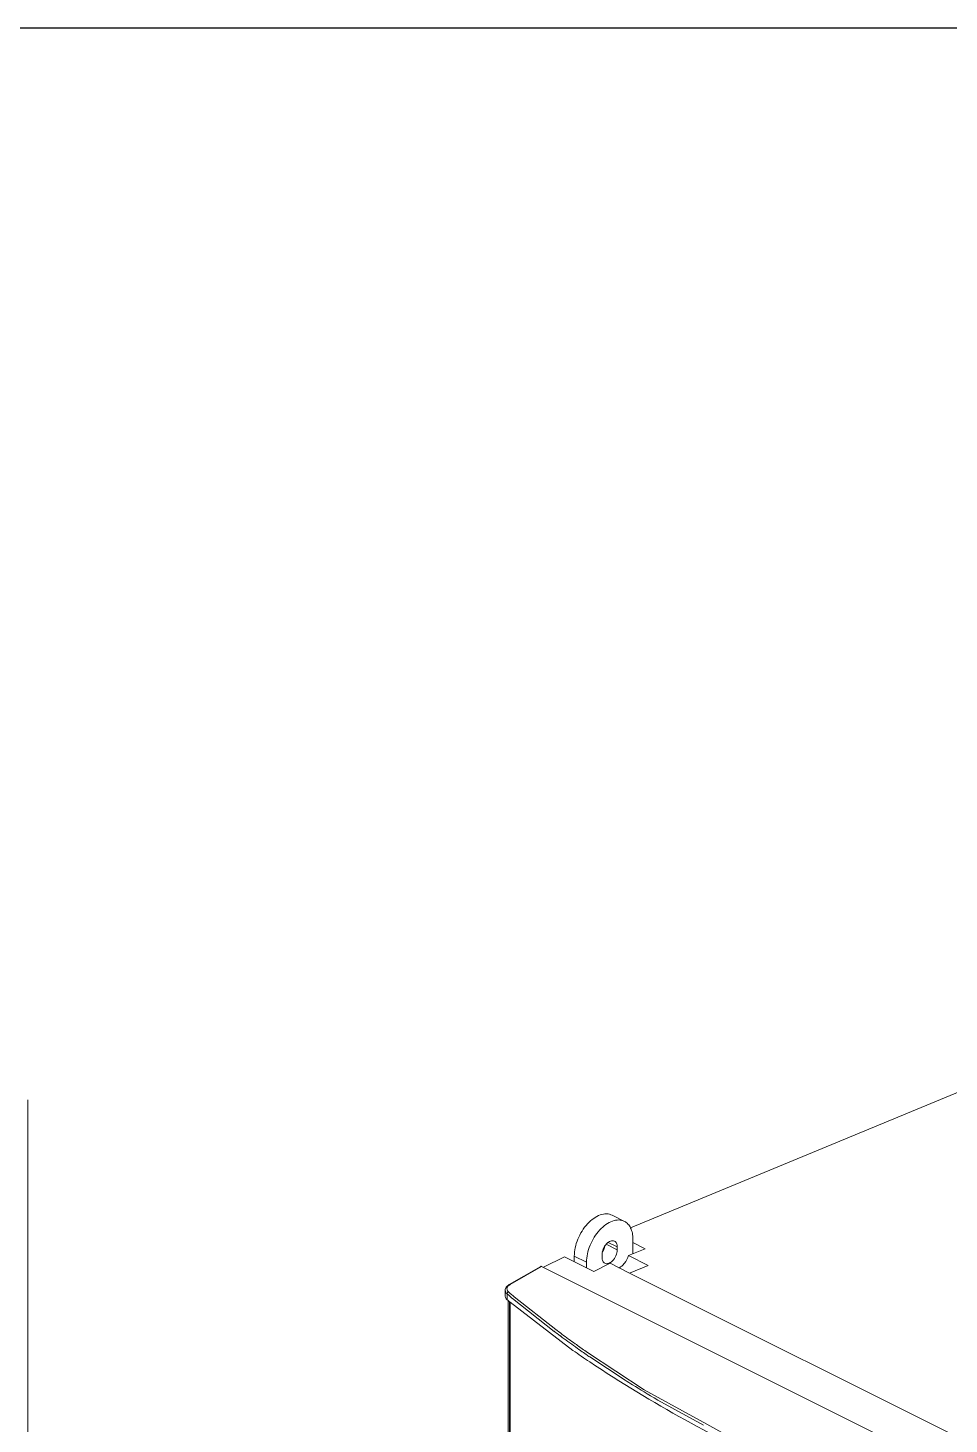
# Model space of a CAD drawing. Header units: millimetres. Extents: x 0 to 2382, y 0 to 1684.
# Drawn here: x 1192.4 to 1458.9, y 1280.3 to 1684.5 of the extents above; entities that cross this region are included whole.
import ezdxf

# ---------------------------------------------------------------- set-up
doc = ezdxf.new("R2010")
doc.units = ezdxf.units.MM
doc.layers.get('0').update_dxf_attribs({"lineweight": 13})
doc.layers.add('图框', color=7, linetype='Continuous')

# ---------------------------------------------------------------- blocks, each defined once
blk = doc.blocks.new('A4-H')
at = {"layer": '图框'}
blk.add_lwpolyline([(0, 210.021), (297, 210.021), (297, 0), (0, 0)], close=True, dxfattribs=at)

msp = doc.modelspace()

# ---------------------------------------------------------------- linework, layer by layer
for p, q in [((1531.64, 1405.43), (1366.76, 1337.11)), ((1192.37, 1374.18), (1192.37, 744.17)), ((1361.41, 1340.79), (1364.95, 1339.02)), ((1367.42, 1333.88), (1367.42, 1329.62)), ((1359.66, 1332.37), (1362.89, 1330.75)), ((1362.89, 1331.62), (1360.26, 1332.93)), ((1362.89, 1330.75), (1362.89, 1331.62)), ((1370.95, 1331.09), (1366.14, 1329.09)), ((1367.42, 1332.85), (1370.95, 1331.09)), ((1340.77, 1325.98), (1331.62, 1320.7)), ((1331.86, 1320.69), (1341, 1325.97)), ((1489.65, 1251.65), (1341, 1325.97)), ((1347.62, 1328.77), (1341.51, 1325.72)), ((1356.1, 1324.53), (1347.62, 1328.77)), ((1350.45, 1328.93), (1350.45, 1327.36)), ((1353.98, 1327.16), (1350.45, 1328.93)), ((1353.98, 1325.59), (1353.98, 1327.16)), ((1356.1, 1324.53), (1360.79, 1326.88)), ((1358.51, 1329.43), (1358.51, 1328.56)), ((1366.45, 1324.05), (1360.79, 1326.88)), ((1366.14, 1329.09), (1371.8, 1326.27)), ((1371.8, 1326.27), (1366.45, 1324.05)), ((1366.45, 1324.05), (1486.66, 1263.94)), ((1330.47, 1319.06), (1330.47, 1317.31)), ((1331, 1318.05), (1331, 1316.33)), ((1331.36, 776.89), (1331.36, 1316.06)), ((1331.67, 1315.82), (1331.67, 776.41)), ((1331.87, 776.04), (1331.87, 1315.67)), ((1350.08, 1301.66), (1331.92, 1315.63)), ((1332.61, 1316.64), (1344.65, 1307.18)), ((1345.09, 1307.72), (1333.05, 1317.19)), ((1345.87, 1306.26), (1346.44, 1305.83)), ((1351.64, 1302.06), (1352.35, 1301.55)), ((1352.74, 1302.13), (1352.02, 1302.64)), ((1370.63, 1290.28), (1354.27, 1301.06)), ((1354.92, 1299.77), (1365.21, 1293)), ((1388.8, 1280.34), (1370.63, 1290.28)), ((1374.63, 1287.29), (1387.87, 1280.05))]:
    msp.add_line(p, q)
for centre, radius, start, end in [((1354.43, 1332.79), 4.96, 328.0933, 329.8775), ((1477.54, 1484.3), 221.61, 228.6044, 228.8724), ((1477.79, 1484.64), 221.34, 228.6041, 228.8751), ((1333.32, 1318.17), 2.92, 119.9767, 123.9847), ((1479.16, 1486.21), 223.42, 228.8751, 229.1589), ((1478.9, 1485.86), 223.69, 228.8725, 229.1559), ((1499.4, 1511), 255.91, 232.791, 233.1344), ((1500.07, 1511.9), 256.34, 232.7987, 233.3007), ((1503.76, 1516.85), 263.2, 233.2941, 234.4697), ((1508.07, 1522.84), 270.58, 234.464, 234.6803), ((1510.83, 1526.75), 275.37, 234.8651, 235.253), ((1511, 1526.99), 274.97, 234.8611, 235.2496), ((1512.67, 1529.4), 278.6, 235.2528, 235.5118), ((1566.48, 1615.67), 381.42, 236.3103, 246.0102), ((1479.67, 1435.11), 179.47, 239.5816, 249.8545)]:
    msp.add_arc(centre, radius, start, end)
for centre, major_axis, ratio, start_param, end_param in [((1341, 1325.54), (-0.224, 0.447), 0.611973, -0.685775, 0.036102), ((1668.17, 1407.17), (388.49, -5.46), 0.489238, -2.614838, -2.610476), ((1668.39, 1407.24), (388.49, -5.46), 0.489238, -2.524178, -2.502825)]:
    msp.add_ellipse(centre, major_axis=major_axis, ratio=ratio, start_param=start_param, end_param=end_param)
for points, knots in [([(1361.41, 1340.79), (1361.17, 1340.91), (1360.64, 1341.1), (1359.46, 1341.25), (1357.85, 1340.93), (1355.96, 1339.89), (1354.18, 1338.29), (1352.63, 1336.24), (1351.42, 1333.9), (1350.65, 1331.43), (1350.45, 1329.74), (1350.45, 1328.93)], [0, 0, 0, 0, 0.044792, 0.091005, 0.191721, 0.307744, 0.438539, 0.579791, 0.725105, 0.867375, 1, 1, 1, 1]), ([(1353.98, 1327.16), (1353.98, 1327.98), (1354.18, 1329.66), (1354.96, 1332.13), (1356.17, 1334.47), (1357.72, 1336.52), (1359.5, 1338.12), (1361.38, 1339.16), (1363, 1339.48), (1364.17, 1339.33), (1364.7, 1339.14), (1364.95, 1339.02)], [0, 0, 0, 0, 0.132625, 0.274887, 0.420194, 0.561445, 0.692245, 0.808272, 0.90899, 0.955206, 1, 1, 1, 1]), ([(1364.95, 1339.02), (1365.34, 1338.83), (1366.07, 1338.27), (1366.85, 1337.06), (1367.32, 1335.56), (1367.42, 1334.46), (1367.42, 1333.88)], [0, 0, 0, 0, 0.217161, 0.450365, 0.710359, 1, 1, 1, 1]), ([(1362.09, 1333.3), (1361.92, 1333.38), (1361.54, 1333.46), (1360.92, 1333.34), (1360.31, 1333), (1359.51, 1332.29), (1358.77, 1331.09), (1358.51, 1329.97), (1358.51, 1329.43)], [0, 0, 0, 0, 0.090707, 0.191727, 0.308086, 0.439252, 0.725495, 1, 1, 1, 1]), ([(1359.3, 1331.89), (1359.29, 1331.85), (1359.29, 1331.82), (1359.28, 1331.78), (1359.25, 1331.65), (1359.13, 1331.14), (1358.91, 1330.65), (1358.71, 1330.3), (1358.71, 1330.3), (1358.71, 1330.3), (1358.71, 1330.3), (1358.66, 1330.22), (1358.61, 1330.14), (1358.56, 1330.05)], [-0.072364, -0.072364, -0.072364, -0.072364, 0, 0, 0, 0.244633, 1, 1, 1, 1.001535, 1.001535, 1.001535, 1.18304, 1.18304, 1.18304, 1.18304]), ([(1361.53, 1327.59), (1361.95, 1328.01), (1362.6, 1329.01), (1362.89, 1330.18), (1362.89, 1330.75)], [0, 0, 0, 0, 0.508466, 1, 1, 1, 1]), ([(1362.89, 1331.62), (1362.89, 1331.81), (1362.86, 1332.17), (1362.71, 1332.66), (1362.45, 1333.05), (1362.21, 1333.23), (1362.09, 1333.3)], [0, 0, 0, 0, 0.289249, 0.549695, 0.782953, 1, 1, 1, 1]), ([(1358.51, 1328.56), (1358.51, 1328.37), (1358.54, 1328.01), (1358.69, 1327.52), (1358.95, 1327.13), (1359.19, 1326.95), (1359.31, 1326.89)], [0, 0, 0, 0, 0.289249, 0.549695, 0.782953, 1, 1, 1, 1]), ([(1359.31, 1326.89), (1359.47, 1326.81), (1359.83, 1326.72), (1360.41, 1326.82), (1361, 1327.12), (1361.36, 1327.41), (1361.53, 1327.59)], [0, 0, 0, 0, 0.208746, 0.439271, 0.70298, 1, 1, 1, 1]), ([(1366.14, 1329.09), (1365.92, 1328.31), (1365.35, 1327.2), (1364.28, 1326.09), (1363.68, 1325.71), (1363.39, 1325.58)], [0, 0, 0, 0, 0.5300892, 0.7791601, 0.9856359, 0.9856359, 0.9856359, 0.9856359]), ([(1331.62, 1320.7), (1331.3, 1320.51), (1330.87, 1320.17), (1330.53, 1319.55), (1330.47, 1319.22), (1330.47, 1319.05)], [0, 0, 0, 0, 0.523731, 0.765149, 1, 1, 1, 1]), ([(1330.47, 1319.05), (1330.47, 1318.87), (1330.58, 1318.48), (1330.84, 1318.19), (1331, 1318.05)], [0, 0, 0, 0, 0.463561, 1, 1, 1, 1]), ([(1331.04, 1319.12), (1331.02, 1319.17), (1330.96, 1319.35), (1330.96, 1319.54), (1330.98, 1319.68)], [0, 0, 0, 0, 0.257023, 1, 1, 1, 1]), ([(1330.98, 1319.68), (1330.99, 1319.72), (1331.05, 1319.92), (1331.16, 1320.1), (1331.27, 1320.22)], [0, 0, 0, 0, 0.234774, 1, 1, 1, 1]), ([(1331, 1318.05), (1331, 1318.17), (1331.1, 1318.41), (1331.31, 1318.57), (1331.43, 1318.6)], [0, 0, 0, 0, 0.492673, 1, 1, 1, 1]), ([(1331.43, 1318.6), (1331.38, 1318.64), (1331.23, 1318.79), (1331.1, 1318.98), (1331.04, 1319.12)], [0, 0, 0, 0, 0.270994, 1, 1, 1, 1]), ([(1331.27, 1320.22), (1331.29, 1320.25), (1331.42, 1320.39), (1331.57, 1320.5), (1331.69, 1320.58)], [0, 0, 0, 0, 0.234729, 1, 1, 1, 1]), ([(1331.62, 1320.7), (1331.64, 1320.71), (1331.71, 1320.74), (1331.8, 1320.72), (1331.86, 1320.69)], [0, 0, 0, 0, 0.230419, 1, 1, 1, 1]), ([(1331, 1316.33), (1330.84, 1316.47), (1330.58, 1316.76), (1330.47, 1317.14), (1330.47, 1317.31)], [0, 0, 0, 0, 0.541119, 1, 1, 1, 1]), ([(1352.02, 1302.64), (1351.59, 1302.94), (1349.86, 1304.17), (1348.15, 1305.43), (1346.88, 1306.37)], [0, 0, 0, 0, 0.251511, 1, 1, 1, 1]), ([(1365.21, 1293), (1365.91, 1292.56), (1368.74, 1290.81), (1371.6, 1289.09), (1374.63, 1287.29)], [0, 0, 0, 0, 0.247887, 1, 1, 1, 1])]:
    msp.add_open_spline(points, degree=3, knots=knots)

# ---------------------------------------------------------------- block references
at = {"layer": '图框', "xscale": 8.02041236151855, "yscale": 8.02041236151855, "zscale": 8.02041236151855}
msp.add_blockref('A4-H', (0, 0), dxfattribs=at)

doc.saveas('drawing.dxf')
